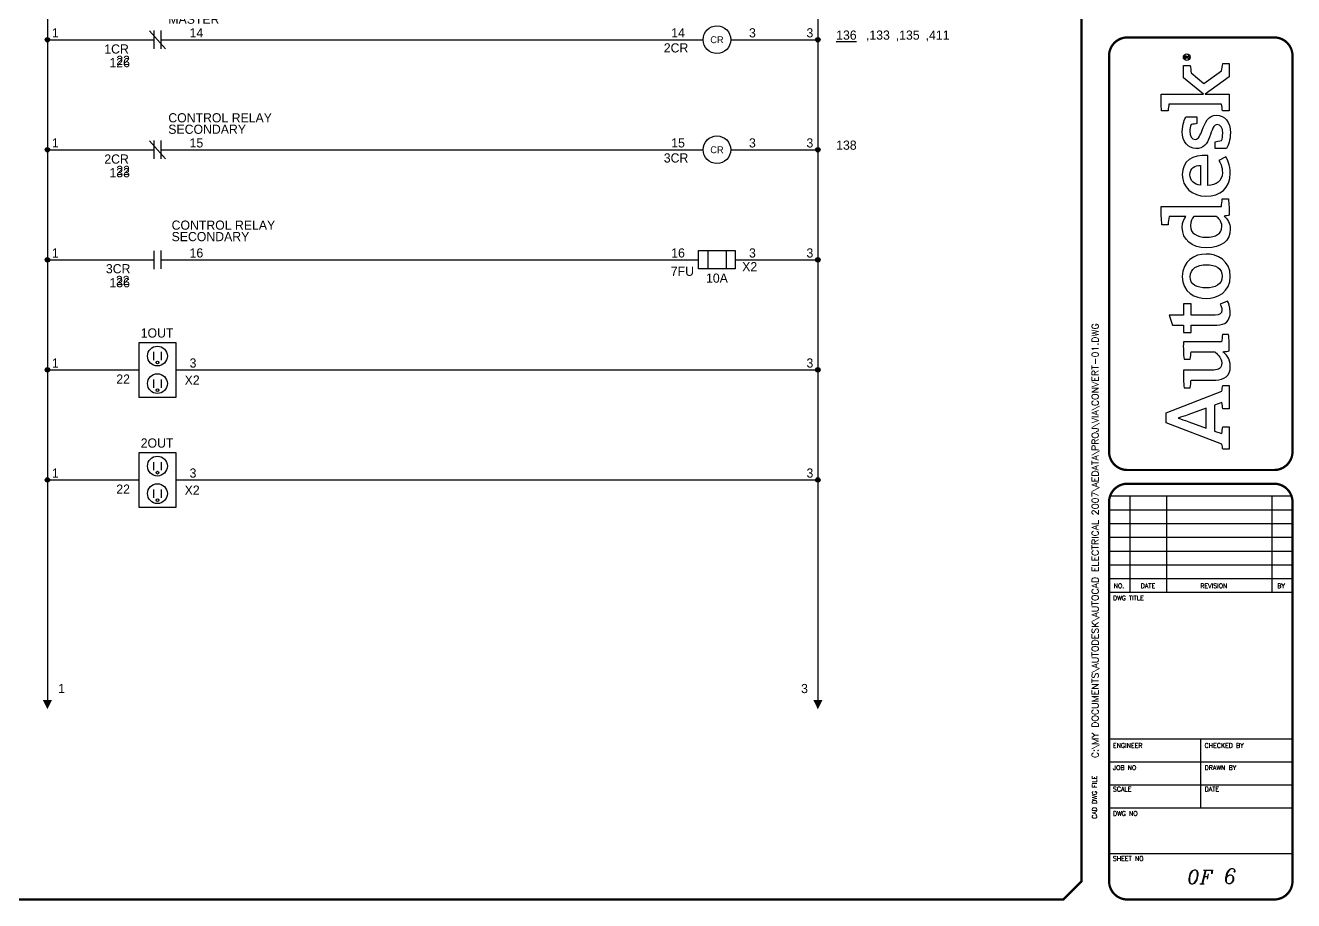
# Model space of a CAD drawing. Header units: inches. Extents: x 0 to 33.5, y 0 to 22.4.
# Drawn here: x 16.2 to 33.48, y 0.02 to 11.95 of the extents above; entities that cross this region are included whole.
import ezdxf
from ezdxf.enums import TextEntityAlignment as Align

# ---------------------------------------------------------------- set-up
doc = ezdxf.new("R2010")
doc.units = ezdxf.units.IN
doc.header["$MEASUREMENT"] = 0
for name, color, linetype in [('ATTRIBUTES', 1, 'Continuous'), ('GRAPHIC', 7, 'Continuous'), ('LAYER_1', 160, 'Continuous'), ('TITLE', 7, 'Continuous'), ('WIRE', 7, 'Continuous'), ('XREF', 7, 'Continuous')]:
    doc.layers.add(name, color=color, linetype=linetype)
doc.styles.add('ITALIC', font='ITALIC')
doc.styles.add('SIMPLEX', font='SIMPLEX')

# ---------------------------------------------------------------- blocks, each defined once
blk = doc.blocks.new('AI9-BLK2')
at = {"layer": 'LAYER_1', "color": 7}
blk.add_circle((0, 0), 2.03, dxfattribs=at)
blk.add_open_spline([(1.73, 0), (1.73, -1.02), (0.99, -1.75), (-0.01, -1.75), (-0.99, -1.75), (-1.73, -1.02), (-1.73, 0), (-1.73, 1.01), (-0.99, 1.75), (-0.01, 1.75), (0.99, 1.75), (1.73, 1.01), (1.73, 0)], degree=3, knots=[0, 0, 0, 0, 1, 1, 1, 2, 2, 2, 3, 3, 3, 4, 4, 4, 4], dxfattribs=at)
blk = doc.blocks.new('AI9-BLK1')
at = {"layer": 'LAYER_1', "color": 7}
for points, knots in [([(0.67, -1.05), (0.67, -1.05), (0.18, -0.36), (0.18, -0.36), (0.09, -0.24), (0.03, -0.15), (-0.06, -0.08), (0.29, -0.04), (0.5, 0.15), (0.5, 0.46), (0.5, 0.77), (0.28, 1.05), (-0.15, 1.05), (-0.15, 1.05), (-0.84, 1.05), (-0.84, 1.05), (-0.84, 1.05), (-0.84, -1.05), (-0.84, -1.05), (-0.84, -1.05), (-0.54, -1.05), (-0.54, -1.05), (-0.54, -1.05), (-0.54, -0.11), (-0.54, -0.11), (-0.37, -0.11), (-0.31, -0.16), (-0.2, -0.31), (-0.2, -0.31), (0.3, -1.05), (0.3, -1.05), (0.3, -1.05), (0.67, -1.05), (0.67, -1.05)], [0, 0, 0, 0, 1, 1, 1, 2, 2, 2, 3, 3, 3, 4, 4, 4, 5, 5, 5, 6, 6, 6, 7, 7, 7, 8, 8, 8, 9, 9, 9, 10, 10, 10, 11, 11, 11, 11]), ([(0.17, 0.46), (0.17, 0.16), (-0.08, 0.13), (-0.32, 0.13), (-0.32, 0.13), (-0.54, 0.13), (-0.54, 0.13), (-0.54, 0.13), (-0.54, 0.79), (-0.54, 0.79), (-0.54, 0.79), (-0.22, 0.79), (-0.22, 0.79), (0.06, 0.79), (0.17, 0.66), (0.17, 0.46)], [0, 0, 0, 0, 1, 1, 1, 2, 2, 2, 3, 3, 3, 4, 4, 4, 5, 5, 5, 5])]:
    blk.add_open_spline(points, degree=3, knots=knots, dxfattribs=at)
blk = doc.blocks.new('LOGO')
for points, knots in [([(147.12, 4.68), (147.07, 5.37), (147.05, 6.12), (147.05, 6.92), (147.05, 6.92), (147.05, 41.08), (147.05, 41.08), (143.39, 41.25), (139.27, 41.02), (136.06, 40.68), (136.06, 40.68), (136.06, 36.96), (136.06, 36.96), (137.72, 36.84), (139.61, 36.61), (140.98, 36.38), (140.98, 36.38), (140.99, 36.38), (140.99, 36.38), (140.99, 36.38), (140.99, 26.2), (140.99, 26.2), (139.96, 27.06), (137.95, 28.38), (134.29, 28.38), (127.26, 28.38), (121.99, 22.6), (121.99, 13.79), (121.99, 4.52), (126.57, -0.69), (133.38, -0.69), (137.1, -0.69), (139.61, 1.09), (141.27, 3.09), (141.33, 2.12), (141.61, 0.63), (141.84, 0), (145.22, -0.17), (148.71, 0.06), (151.68, 0.4), (151.68, 0.4), (151.68, 4.12), (151.68, 4.12), (150.22, 4.23), (148.43, 4.45), (147.12, 4.68)], [0, 0, 0, 0, 1, 1, 1, 2, 2, 2, 3, 3, 3, 4, 4, 4, 5, 5, 5, 6, 6, 6, 7, 7, 7, 8, 8, 8, 9, 9, 9, 10, 10, 10, 11, 11, 11, 12, 12, 12, 13, 13, 13, 14, 14, 14, 15, 15, 15, 15]), ([(229.37, 4.57), (229.37, 4.57), (221.51, 15.23), (221.51, 15.23), (221.51, 15.23), (227.98, 23.01), (227.98, 23.01), (229.35, 23.12), (231.27, 23.34), (232.41, 23.63), (232.41, 23.63), (232.41, 27.69), (232.41, 27.69), (232.41, 27.69), (225.02, 27.69), (225.02, 27.69), (225.02, 27.69), (215.2, 15.61), (215.2, 15.61), (215.2, 15.61), (215.2, 41.19), (215.2, 41.19), (211.84, 41.34), (208.17, 41.17), (205.13, 40.88), (205.13, 40.88), (205.13, 36.94), (205.13, 36.94), (206.54, 36.82), (208.02, 36.64), (209.13, 36.45), (209.13, 36.45), (209.13, 4.51), (209.13, 4.51), (207.75, 4.41), (206.35, 4.21), (205.07, 3.95), (205.07, 3.95), (205.07, 0), (205.07, 0), (205.07, 0), (215.2, 0), (215.2, 0), (215.2, 0), (215.2, 14.46), (215.2, 14.46), (215.2, 14.46), (225.55, 0), (225.55, 0), (225.55, 0), (233.71, 0), (233.71, 0), (233.71, 0), (233.71, 3.82), (233.71, 3.82), (232.17, 4.17), (230.63, 4.4), (229.37, 4.57)], [0, 0, 0, 0, 1, 1, 1, 2, 2, 2, 3, 3, 3, 4, 4, 4, 5, 5, 5, 6, 6, 6, 7, 7, 7, 8, 8, 8, 9, 9, 9, 10, 10, 10, 11, 11, 11, 12, 12, 12, 13, 13, 13, 14, 14, 14, 15, 15, 15, 16, 16, 16, 17, 17, 17, 18, 18, 18, 19, 19, 19, 19]), ([(35.2, 4.35), (35.2, 4.35), (22.07, 38.1), (22.07, 38.1), (22.07, 38.1), (16.08, 38.1), (16.08, 38.1), (16.08, 38.1), (3.2, 4.35), (3.2, 4.35), (2.17, 4.23), (0.92, 4), (0, 3.72), (0, 3.72), (0, 0), (0, 0), (0, 0), (13.72, 0), (13.72, 0), (13.72, 0), (13.72, 3.72), (13.72, 3.72), (12.41, 4), (10.86, 4.29), (9.49, 4.4), (9.49, 4.4), (11.09, 8.81), (11.09, 8.81), (11.09, 8.81), (26.77, 8.81), (26.77, 8.81), (26.77, 8.81), (28.39, 4.35), (28.39, 4.35), (27.02, 4.23), (25.77, 4), (24.51, 3.72), (24.51, 3.72), (24.51, 0), (24.51, 0), (24.51, 0), (38.69, 0), (38.69, 0), (38.69, 0), (38.69, 3.72), (38.69, 3.72), (37.89, 3.95), (36, 4.35), (35.2, 4.35)], [0, 0, 0, 0, 1, 1, 1, 2, 2, 2, 3, 3, 3, 4, 4, 4, 5, 5, 5, 6, 6, 6, 7, 7, 7, 8, 8, 8, 9, 9, 9, 10, 10, 10, 11, 11, 11, 12, 12, 12, 13, 13, 13, 14, 14, 14, 15, 15, 15, 16, 16, 16, 16]), ([(12.84, 13.84), (12.84, 13.84), (16.64, 24.31), (16.64, 24.31), (17.79, 27.46), (18.19, 28.83), (18.82, 30.89), (18.82, 30.89), (18.93, 30.89), (18.93, 30.89), (19.56, 28.89), (19.96, 27.52), (21.1, 24.31), (21.1, 24.31), (24.91, 13.84), (24.91, 13.84), (24.91, 13.84), (12.84, 13.84), (12.84, 13.84)], [0, 0, 0, 0, 1, 1, 1, 2, 2, 2, 3, 3, 3, 4, 4, 4, 5, 5, 5, 6, 6, 6, 6]), ([(70.82, 23.06), (70.82, 23.06), (70.82, 27.69), (70.82, 27.69), (70.82, 27.69), (75.28, 27.69), (75.28, 27.69), (75.28, 27.69), (75.28, 34.33), (75.28, 34.33), (75.28, 34.33), (81.35, 36.24), (81.35, 36.24), (81.35, 36.24), (81.35, 27.69), (81.35, 27.69), (81.35, 27.69), (88.04, 27.69), (88.04, 27.69), (88.04, 27.69), (88.04, 23.06), (88.04, 23.06), (88.04, 23.06), (81.35, 23.06), (81.35, 23.06), (81.35, 23.06), (81.35, 8.35), (81.35, 8.35), (81.35, 5.61), (82.09, 4.35), (84.32, 4.35), (85.98, 4.35), (87.47, 5.15), (87.98, 5.49), (87.98, 5.49), (89.7, 0.92), (89.7, 0.92), (88.67, 0.34), (86.5, -0.69), (83.24, -0.69), (77.57, -0.69), (75.28, 2.4), (75.28, 7.38), (75.28, 7.38), (75.28, 23.06), (75.28, 23.06), (75.28, 23.06), (70.82, 23.06), (70.82, 23.06)], [0, 0, 0, 0, 1, 1, 1, 2, 2, 2, 3, 3, 3, 4, 4, 4, 5, 5, 5, 6, 6, 6, 7, 7, 7, 8, 8, 8, 9, 9, 9, 10, 10, 10, 11, 11, 11, 12, 12, 12, 13, 13, 13, 14, 14, 14, 15, 15, 15, 16, 16, 16, 16]), ([(59.65, -0.06), (59.48, 0.63), (59.2, 2.57), (59.14, 3.83), (57.76, 2), (54.9, -0.74), (50.21, -0.74), (44.21, -0.74), (41.98, 3.15), (41.98, 8.07), (41.98, 8.07), (41.98, 22.94), (41.98, 22.94), (40.6, 23.17), (38.77, 23.4), (37.34, 23.51), (37.34, 23.51), (37.34, 27.29), (37.34, 27.29), (40.32, 27.57), (44.38, 27.8), (48.04, 27.63), (48.04, 27.63), (48.04, 9.33), (48.04, 9.33), (48.04, 6.24), (49.13, 4.46), (52.27, 4.46), (55.76, 4.46), (58.39, 7.89), (58.97, 8.64), (58.97, 8.64), (58.97, 23), (58.97, 23), (57.76, 23.17), (56.05, 23.4), (54.62, 23.51), (54.62, 23.51), (54.62, 27.29), (54.62, 27.29), (57.59, 27.69), (61.54, 27.8), (65.03, 27.69), (65.03, 27.69), (65.03, 4.63), (65.03, 4.63), (66.35, 4.4), (68.12, 4.18), (69.61, 4.06), (69.61, 4.06), (69.61, 0.34), (69.61, 0.34), (66.69, 0), (62.97, -0.23), (59.65, -0.06)], [0, 0, 0, 0, 1, 1, 1, 2, 2, 2, 3, 3, 3, 4, 4, 4, 5, 5, 5, 6, 6, 6, 7, 7, 7, 8, 8, 8, 9, 9, 9, 10, 10, 10, 11, 11, 11, 12, 12, 12, 13, 13, 13, 14, 14, 14, 15, 15, 15, 16, 16, 16, 17, 17, 17, 18, 18, 18, 18]), ([(104.75, -0.69), (95.2, -0.69), (91.36, 6.98), (91.36, 13.79), (91.36, 20.6), (95.08, 28.38), (104.64, 28.38), (114.13, 28.38), (118.31, 20.77), (118.31, 13.96), (118.31, 7.21), (114.25, -0.69), (104.75, -0.69)], [0, 0, 0, 0, 1, 1, 1, 2, 2, 2, 3, 3, 3, 4, 4, 4, 4]), ([(104.52, 23.63), (99.6, 23.63), (97.77, 19.45), (97.77, 13.96), (97.77, 8.47), (99.89, 4.12), (104.81, 4.12), (109.78, 4.12), (111.84, 8.24), (111.84, 13.79), (111.84, 19.28), (109.5, 23.63), (104.52, 23.63)], [0, 0, 0, 0, 1, 1, 1, 2, 2, 2, 3, 3, 3, 4, 4, 4, 4]), ([(140.99, 7.61), (140.3, 6.69), (138.18, 4.35), (135.04, 4.35), (130.46, 4.35), (128.46, 8.12), (128.46, 13.84), (128.46, 19.62), (130.92, 23.46), (135.38, 23.46), (138.3, 23.46), (139.9, 22.31), (140.99, 21.34), (140.99, 21.34), (140.99, 7.61), (140.99, 7.61)], [0, 0, 0, 0, 1, 1, 1, 2, 2, 2, 3, 3, 3, 4, 4, 4, 5, 5, 5, 5]), ([(167.59, 4.06), (171.42, 4.06), (173.77, 5.49), (175.03, 6.24), (175.03, 6.24), (177.14, 2.06), (177.14, 2.06), (175.54, 1.09), (172.57, -0.69), (167.19, -0.69), (158.15, -0.69), (153.35, 5.49), (153.35, 14.02), (153.35, 22.48), (158.9, 28.38), (166.45, 28.38), (174.57, 28.38), (178.75, 22.48), (177.89, 12.93), (177.89, 12.93), (159.75, 12.93), (159.75, 12.93), (160.04, 7.89), (162.33, 4.06), (167.59, 4.06)], [0, 0, 0, 0, 1, 1, 1, 2, 2, 2, 3, 3, 3, 4, 4, 4, 5, 5, 5, 6, 6, 6, 7, 7, 7, 8, 8, 8, 8]), ([(172, 17.28), (171.88, 20.77), (170.39, 23.74), (166.33, 23.74), (162.61, 23.74), (160.55, 21.22), (159.92, 17.28), (159.92, 17.28), (172, 17.28), (172, 17.28)], [0, 0, 0, 0, 1, 1, 1, 2, 2, 2, 3, 3, 3, 3]), ([(193.34, 16.37), (190.23, 17.59), (187.77, 18.32), (187.77, 20.51), (187.77, 22.57), (189.85, 23.75), (192.61, 23.75), (194.13, 23.75), (195.63, 23.45), (196.75, 23.05), (196.92, 21.88), (197.07, 20.09), (197.32, 19.59), (197.32, 19.59), (201.33, 19.59), (201.33, 19.59), (201.33, 19.59), (201.33, 26.12), (201.33, 26.12), (200.23, 26.79), (197.13, 28.37), (192.35, 28.37), (186.46, 28.37), (182.17, 24.96), (182.17, 20.07), (182.17, 15.66), (184.93, 13.39), (189.13, 11.89), (193.39, 10.37), (196.74, 9.33), (196.74, 7.16), (196.74, 5.06), (194.96, 3.86), (191.41, 3.86), (189.95, 3.86), (188.14, 4.14), (187.03, 4.55), (186.85, 5.85), (186.59, 7.84), (186.3, 8.37), (186.3, 8.37), (182.29, 8.37), (182.29, 8.37), (182.29, 8.37), (182.29, 1.6), (182.29, 1.6), (182.29, 1.6), (182.29, 1.6), (182.29, 1.6), (184.06, 0.46), (187.46, -0.76), (191.78, -0.76), (198.3, -0.76), (202.45, 2.57), (202.45, 7.83), (202.45, 12.53), (197.83, 14.62), (193.34, 16.37)], [0, 0, 0, 0, 1, 1, 1, 2, 2, 2, 3, 3, 3, 4, 4, 4, 5, 5, 5, 6, 6, 6, 7, 7, 7, 8, 8, 8, 9, 9, 9, 10, 10, 10, 11, 11, 11, 12, 12, 12, 13, 13, 13, 14, 14, 14, 15, 15, 15, 16, 16, 16, 17, 17, 17, 18, 18, 18, 19, 19, 19, 19])]:
    blk.add_open_spline(points, degree=3, knots=knots)
for name, p in [('AI9-BLK2', (237.56, 25.66)), ('AI9-BLK1', (237.76, 25.67))]:
    blk.add_blockref(name, p)
blk = doc.blocks.new('NO_NUM_acade_title')
at = {"layer": 'TITLE'}
for p, q in [((30.969, 5.531), (33.469, 5.531)), ((31.25, 5.531), (31.25, 4.219)), ((31.75, 5.531), (31.75, 4.219)), ((33.188, 5.531), (33.188, 4.219)), ((30.969, 5.344), (33.469, 5.344)), ((30.969, 5.156), (33.469, 5.156)), ((30.969, 4.969), (33.469, 4.969)), ((30.969, 4.781), (33.469, 4.781)), ((30.969, 4.594), (33.469, 4.594)), ((30.969, 4.406), (33.469, 4.406)), ((30.969, 4.219), (33.469, 4.219)), ((30.594, 0.281), (30.594, 2.214)), ((30.969, 2.219), (33.469, 2.219)), ((32.219, 1.281), (32.219, 2.219)), ((30.969, 1.906), (33.469, 1.906)), ((30.969, 1.594), (33.469, 1.594)), ((30.969, 1.281), (33.469, 1.281)), ((30.969, 0.656), (33.469, 0.656))]:
    blk.add_line(p, q, dxfattribs=at)
at = {"layer": 'TITLE', "const_width": 0.0312}
blk.add_lwpolyline([(30.594, 0.281), (30.594, 22.177), (30.344, 22.427), (0.281, 22.427), (0.031, 22.177), (0.031, 0.281), (0.281, 0.031), (30.344, 0.031)], close=True, dxfattribs=at)
for points in [[(31.219, 11.781, 0.414214), (30.969, 11.531, 0.414214)], [(33.469, 11.531, 0.414214), (33.219, 11.781, 0.414214)], [(30.969, 6.135, 0.414214), (31.219, 5.885, 0.414214)], [(33.219, 5.885, 0.414214), (33.469, 6.135, 0.414214)], [(31.219, 5.698, 0.414214), (30.969, 5.448, 0.414214)], [(33.469, 5.448, 0.414214), (33.219, 5.698, 0.414214)], [(30.969, 0.281, 0.414214), (31.219, 0.031, 0.414214)], [(33.219, 0.031, 0.414214), (33.469, 0.281, 0.414214)]]:
    blk.add_lwpolyline(points, format="xyb", dxfattribs=at)
for points in [[(31.219, 11.781), (33.219, 11.781)], [(31.219, 5.885), (33.219, 5.885)], [(31.219, 5.698), (33.219, 5.698)], [(30.969, 5.448), (30.969, 0.281)], [(33.469, 5.448), (33.469, 0.281)], [(31.219, 0.031), (33.219, 0.031)]]:
    blk.add_lwpolyline(points, dxfattribs=at)
at = {"layer": 'TITLE', "color": 7, "const_width": 0.0312}
for points in [[(30.969, 11.531), (30.969, 6.135)], [(33.469, 11.531), (33.469, 6.135)]]:
    blk.add_lwpolyline(points, dxfattribs=at)
at = {"xscale": 0.02250000000000085, "yscale": 0.02250000000000085, "zscale": 0.02250000000000085, "rotation": 90}
blk.add_blockref('LOGO', (32.605, 6.167), dxfattribs=at)
at = {"layer": 'TITLE', "color": 1}
for s, height, style, p in [('NO.', 0.0625, 'SIMPLEX', (31.104, 4.307)), ('DATE', 0.0625, 'SIMPLEX', (31.5, 4.307)), ('REVISION', 0.0625, 'SIMPLEX', (32.396, 4.307)), ('BY', 0.0625, 'SIMPLEX', (33.313, 4.307)), ('OF', 0.1875, 'ITALIC', (32.208, 0.339))]:
    blk.add_text(s, height=height, dxfattribs=dict(at, style=style)).set_placement(p, align=Align.MIDDLE)
at = {"layer": 'TITLE', "color": 1, "style": 'SIMPLEX'}
for s, p in [('DWG TITLE', (31.021, 4.109)), ('ENGINEER', (31.021, 2.099)), ('CHECKED BY', (32.271, 2.099)), ('JOB NO', (31.021, 1.797)), ('DRAWN BY', (32.271, 1.797)), ('SCALE', (31.021, 1.505)), ('DATE', (32.271, 1.505)), ('DWG NO', (31.021, 1.172)), ('SHEET NO', (31.021, 0.557))]:
    blk.add_text(s, height=0.0625, dxfattribs=at).set_placement(p)
blk.add_text('CAD DWG FILE', height=0.0625, rotation=90, dxfattribs=at).set_placement((30.802, 1.13))
at = {"layer": 'TITLE', "color": 1, "style": 'ITALIC'}
for tag, height, p in [('TITLE#1', 0.125, (32.156, 3.406)), ('TITLE#2', 0.125, (32.156, 3.204)), ('TITLE#3', 0.125, (32.156, 3.001)), ('TITLE#4', 0.125, (32.156, 2.799)), ('DWG#', 0.2, (32.156, 0.826))]:
    blk.add_attdef(tag, text='', height=height, dxfattribs=at).set_placement(p, align=Align.CENTER)
at = {"layer": 'TITLE', "color": 1, "style": 'SIMPLEX'}
blk.add_attdef('CAD#', (30.826, 1.958), '', height=0.0938, rotation=90, dxfattribs=at)
at = {"layer": 'TITLE', "color": 1}
for tag, p, height, style in [('ENGINEER', (31.237, 1.958), 0.0938, 'ITALIC'), ('CHKDBY', (32.424, 1.958), 0.0938, 'ITALIC'), ('JOB#', (31.464, 1.644), 0.0938, 'SIMPLEX'), ('DRAWNBY', (32.494, 1.644), 0.0938, 'ITALIC'), ('SCALE', (31.353, 1.344), 0.0938, 'SIMPLEX'), ('DATE', (32.408, 1.344), 0.0938, 'SIMPLEX'), ('SHTS', (32.532, 0.25), 0.2, 'ITALIC')]:
    blk.add_attdef(tag, p, '', height=height, dxfattribs=dict(at, style=style))
at = {"layer": 'TITLE', "color": 1, "style": 'ITALIC'}
blk.add_attdef('SH#', text='', height=0.2, dxfattribs=at).set_placement((31.881, 0.25), align=Align.RIGHT)
at = {"layer": 'TITLE', "color": 7, "flags": 9}
blk.add_attdef('WD_TB', (31.219, 0.031), '', height=0.125, dxfattribs=at)
blk = doc.blocks.new('_PTRLL')
at = {"layer": 'GRAPHIC'}
blk.add_solid([(-0.062, 0), (0.063, 0), (0, -0.125)], dxfattribs=at)
at = {"layer": 'ATTRIBUTES'}
for tag, p in [('WIRENO', (0.146, 0.094)), ('TERMNO', (0.146, -0.094))]:
    blk.add_attdef(tag, p, '', height=0.125, dxfattribs=at)
at = {"layer": 'ATTRIBUTES', "flags": 2}
blk.add_attdef('CONNECTION', (0, 0), '', height=0.125, dxfattribs=at)
blk = doc.blocks.new('_PTRLR')
at = {"layer": 'GRAPHIC'}
blk.add_solid([(-0.062, 0), (0.063, 0), (0, -0.125)], dxfattribs=at)
at = {"layer": 'ATTRIBUTES'}
for tag, p in [('WIRENO', (-0.135, 0.094)), ('TERMNO', (-0.135, -0.094))]:
    blk.add_attdef(tag, text='', height=0.125, dxfattribs=at).set_placement(p, align=Align.RIGHT)
at = {"layer": 'ATTRIBUTES', "flags": 2}
blk.add_attdef('CONNECTION', (0, 0), '', height=0.125, dxfattribs=at)
blk = doc.blocks.new('_WCONN')
at = {"layer": 'GRAPHIC'}
for radius in [0.03, 0.03, 0.0217, 0.0125]:
    blk.add_circle((0, 0), radius, dxfattribs=at)
at = {"layer": 'ATTRIBUTES', "flags": 2}
blk.add_attdef('CONNECTION', (0, 0), '', height=0.125, dxfattribs=at)
blk = doc.blocks.new('_CRNC')
at = {"layer": 'GRAPHIC'}
for p, q in [((0, 0), (0.327, 0)), ((0.268, 0.122), (0.484, -0.124)), ((0.327, 0.124), (0.327, -0.126)), ((0.42, 0.124), (0.42, -0.126)), ((0.42, 0), (0.75, 0))]:
    blk.add_line(p, q, dxfattribs=at)
at = {"layer": 'ATTRIBUTES'}
for tag, p in [('DESCRIPTION', (0.523, 0.373)), ('DESCRIPTION', (0.523, 0.217)), ('WIRE_OUT', (0.691, 0.055)), ('TERM_OUT', (0.688, -0.159))]:
    blk.add_attdef(tag, p, '', height=0.125, dxfattribs=at)
for tag, p in [('WIRE_IN', (0.003, 0.055)), ('DESCRIPTOR', (-0.015, -0.189)), ('TERM_IN', (0, -0.344)), ('SYS1', (0.233, -0.531))]:
    blk.add_attdef(tag, text='', height=0.125, dxfattribs=at).set_placement(p, align=Align.RIGHT)
for tag, p, flags in [('CONNECTION', (0, 0), 3), ('CONNECTION', (0.75, 0), 3), ('SYS2', (0.541, -0.851), 1)]:
    blk.add_attdef(tag, p, '', height=0.125, dxfattribs=dict(at, flags=flags))
at = {"layer": 'ATTRIBUTES', "style": 'SIMPLEX', "flags": 1}
for tag, p in [('MFG', (0.555, -0.412)), ('PANEL', (0.999, -0.408)), ('CATNO', (0.555, -0.62))]:
    blk.add_attdef(tag, p, '', height=0.125, dxfattribs=at)
blk = doc.blocks.new('_CR')
at = {"layer": 'GRAPHIC'}
for p, q in [((0, 0), (0.188, 0)), ((0.563, 0), (0.75, 0))]:
    blk.add_line(p, q, dxfattribs=at)
blk.add_circle((0.375, 0), 0.188, dxfattribs=at)
at = {"layer": 'ATTRIBUTES'}
for tag, p in [('DESCRIPTION', (0.61, 0.373)), ('DESCRIPTION', (0.61, 0.217)), ('WIRE_OUT', (0.734, 0.039)), ('TERM_OUT', (0.726, -0.144))]:
    blk.add_attdef(tag, p, '', height=0.125, dxfattribs=at)
for tag, p, flags in [('CONNECTION', (0.36, 0.201), 3), ('CONNECTION', (0, 0), 3), ('CONNECTION', (0.75, 0), 3), ('CONNECTION', (0.36, -0.174), 3), ('PANEL', (0.618, -0.336), 1), ('SYS2', (0.136, -0.765), 1)]:
    blk.add_attdef(tag, p, '', height=0.125, dxfattribs=dict(at, flags=flags))
for tag, p in [('WIRE_IN', (-0.01, 0.039)), ('DESCRIPTOR', (-0.015, -0.174)), ('TERM_IN', (-0.015, -0.341)), ('SYS1', (0.08, -0.54))]:
    blk.add_attdef(tag, text='', height=0.125, dxfattribs=at).set_placement(p, align=Align.RIGHT)
at = {"layer": 'ATTRIBUTES', "style": 'SIMPLEX', "flags": 1}
for tag, p in [('MFG', (0.15, -0.343)), ('CATNO', (0.15, -0.551))]:
    blk.add_attdef(tag, p, '', height=0.125, dxfattribs=at)
at = {"layer": 'GRAPHIC'}
blk.add_text('CR', height=0.0938, dxfattribs=at).set_placement((0.375, 0), align=Align.MIDDLE)
blk = doc.blocks.new('_CRNO')
at = {"layer": 'GRAPHIC'}
for p, q in [((0, 0), (0.326, 0)), ((0.326, 0.124), (0.326, -0.126)), ((0.42, 0.125), (0.42, -0.125)), ((0.42, 0), (0.75, 0))]:
    blk.add_line(p, q, dxfattribs=at)
at = {"layer": 'ATTRIBUTES'}
for tag, p in [('DESCRIPTION', (0.568, 0.41)), ('DESCRIPTION', (0.568, 0.254)), ('WIRE_OUT', (0.757, 0.045)), ('TERM_OUT', (0.75, -0.185))]:
    blk.add_attdef(tag, p, '', height=0.125, dxfattribs=at)
for tag, p in [('WIRE_IN', (0, 0.045)), ('DESCRIPTOR', (0.007, -0.184)), ('TERM_IN', (-0.005, -0.344)), ('SYS1', (0.254, -0.562))]:
    blk.add_attdef(tag, text='', height=0.125, dxfattribs=at).set_placement(p, align=Align.RIGHT)
for tag, p, flags in [('CONNECTION', (0, 0), 3), ('CONNECTION', (0.75, 0), 3), ('SYS2', (0.591, -0.846), 1)]:
    blk.add_attdef(tag, p, '', height=0.125, dxfattribs=dict(at, flags=flags))
at = {"layer": 'ATTRIBUTES', "style": 'SIMPLEX', "flags": 1}
for tag, p in [('MFG', (0.605, -0.407)), ('PANEL', (1.063, -0.402)), ('CATNO', (0.605, -0.615))]:
    blk.add_attdef(tag, p, '', height=0.125, dxfattribs=at)
blk = doc.blocks.new('_FUSEH')
at = {"layer": 'GRAPHIC'}
for p, q in [((0, 0), (0.125, 0)), ((0.125, -0.125), (0.125, 0.125)), ((0.125, 0.125), (0.625, 0.125)), ((0.25, 0.125), (0.25, -0.125)), ((0.5, 0.125), (0.5, -0.125)), ((0.625, 0.125), (0.625, -0.125)), ((0.625, 0), (0.75, 0)), ((0.625, -0.125), (0.125, -0.125))]:
    blk.add_line(p, q, dxfattribs=at)
at = {"layer": 'ATTRIBUTES'}
for tag, p in [('WIRE_IN', (-0.688, 0.031)), ('TERM_IN', (0, 0.031)), ('DESCRIPTOR', (0.062, -0.219)), ('SYS1', (0.042, -0.531))]:
    blk.add_attdef(tag, text='', height=0.125, dxfattribs=at).set_placement(p, align=Align.RIGHT)
for tag, p, flags in [('CONNECTION', (0, 0), 3), ('CONNECTION', (0.75, 0), 3), ('SYS2', (0.074, -1.088), 1)]:
    blk.add_attdef(tag, p, '', height=0.125, dxfattribs=dict(at, flags=flags))
for tag, p in [('WIRE_OUT', (0.719, 0.031)), ('TERM_OUT', (0.719, -0.156))]:
    blk.add_attdef(tag, p, '', height=0.125, dxfattribs=at)
blk.add_attdef('RATING', text='', height=0.125, dxfattribs=at).set_placement((0.375, -0.312), align=Align.CENTER)
at = {"layer": 'ATTRIBUTES', "style": 'SIMPLEX', "flags": 1}
for tag, p in [('PANEL', (0.088, -0.473)), ('MFG', (0.088, -0.682)), ('CATNO', (0.088, -0.859))]:
    blk.add_attdef(tag, p, '', height=0.125, dxfattribs=at)
blk = doc.blocks.new('_OUTLET')
at = {"layer": 'GRAPHIC'}
for p, q in [((0.125, 0.375), (0.625, 0.375)), ((0.125, -0.375), (0.125, 0.375)), ((0.625, 0.375), (0.625, -0.375)), ((0.319, 0.244), (0.319, 0.131)), ((0.431, 0.131), (0.431, 0.244)), ((0, 0), (0.125, 0)), ((0.625, 0), (0.75, 0)), ((0.319, -0.131), (0.319, -0.244)), ((0.431, -0.244), (0.431, -0.131)), ((0.625, -0.375), (0.125, -0.375))]:
    blk.add_line(p, q, dxfattribs=at)
for centre, radius in [((0.375, 0.188), 0.135), ((0.375, 0.099), 0.0189), ((0.375, -0.187), 0.135), ((0.375, -0.276), 0.0189)]:
    blk.add_circle(centre, radius, dxfattribs=at)
at = {"layer": 'ATTRIBUTES'}
blk.add_attdef('DESCRIPTOR', text='', height=0.125, dxfattribs=at).set_placement((0.37, 0.44), align=Align.CENTER)
for tag, p in [('WIRE_IN', (0.001, 0.019)), ('TERM_IN', (0, -0.188)), ('SYS1', (-0.015, -0.369))]:
    blk.add_attdef(tag, text='', height=0.125, dxfattribs=at).set_placement(p, align=Align.RIGHT)
for tag, p, flags in [('CONNECTION', (0, 0), 3), ('CONNECTION', (0.75, 0), 3), ('SYS2', (0.686, -0.874), 1)]:
    blk.add_attdef(tag, p, '', height=0.125, dxfattribs=dict(at, flags=flags))
for tag, p in [('WIRE_OUT', (0.75, 0.031)), ('TERM_OUT', (0.746, -0.202))]:
    blk.add_attdef(tag, p, '', height=0.125, dxfattribs=at)
at = {"layer": 'ATTRIBUTES', "style": 'SIMPLEX', "flags": 1}
for tag, p in [('MFG', (0.7, -0.407)), ('PANEL', (1.191, -0.402)), ('CATNO', (0.7, -0.616))]:
    blk.add_attdef(tag, p, '', height=0.125, dxfattribs=at)

msp = doc.modelspace()

# ---------------------------------------------------------------- linework, layer by layer
for points in [[(16.5, 20.75), (16.5, 2.75)], [(27, 20.75), (27, 2.75)], [(16.5, 11.75), (17.625, 11.75)], [(18.375, 11.75), (25.25, 11.75)], [(26, 11.75), (27, 11.75)], [(16.5, 10.25), (17.625, 10.25)], [(18.375, 10.25), (25.25, 10.25)], [(26, 10.25), (27, 10.25)], [(16.5, 8.75), (17.625, 8.75)], [(18.375, 8.75), (25.25, 8.75)], [(26, 8.75), (27, 8.75)], [(16.5, 7.25), (17.625, 7.25)], [(18.375, 7.25), (27, 7.25)], [(16.5, 5.75), (17.625, 5.75)], [(18.375, 5.75), (27, 5.75)]]:
    msp.add_lwpolyline(points)

# ---------------------------------------------------------------- block references
ref = msp.add_blockref('NO_NUM_acade_title', (0, 0))
ref.add_attrib('SHTS', '6', (32.532, 0.25), dxfattribs={"layer": 'TITLE', "color": 1, "height": 0.2, "style": 'ITALIC'})
ref.add_attrib('CAD#', 'C:\\MY DOCUMENTS\\AUTODESK\\AUTOCAD ELECTRICAL 2007\\AEDATA\\PROJ\\VIA\\CONVERT-01.DWG', (30.826, 1.958), dxfattribs={"layer": 'TITLE', "color": 1, "height": 0.09375, "rotation": 90, "style": 'SIMPLEX'})
ref = msp.add_blockref('_CRNC', (17.625, 11.75))
ref.add_attrib('DESCRIPTION', 'MASTER', (18.148, 11.967), dxfattribs={"layer": 'ATTRIBUTES', "height": 0.125})
ref.add_attrib('DESCRIPTION', 'CONTROL RELAY', (18.148, 12.123), dxfattribs={"layer": 'ATTRIBUTES', "height": 0.125})
ref.add_attrib('DESCRIPTOR', '1CR', dxfattribs={"layer": 'ATTRIBUTES', "height": 0.125}).set_placement((17.61, 11.561), align=Align.RIGHT)
ref.add_attrib('TERM_IN', '22', dxfattribs={"layer": 'ATTRIBUTES', "height": 0.125}).set_placement((17.625, 11.406), align=Align.RIGHT)
for name, p, values in [('_CR', (25.25, 11.75), {'DESCRIPTOR': '2CR'}), ('_CR', (25.25, 10.25), {'DESCRIPTOR': '3CR'}), ('_FUSEH', (25.25, 8.75), {'DESCRIPTOR': '7FU', 'RATING': '10A', 'TERM_OUT': 'X2'}), ('_OUTLET', (17.625, 7.25), {'DESCRIPTOR': '1OUT', 'TERM_IN': '22', 'TERM_OUT': 'X2'}), ('_OUTLET', (17.625, 5.75), {'DESCRIPTOR': '2OUT', 'TERM_IN': '22', 'TERM_OUT': 'X2'}), ('_PTRLL', (16.5, 2.75), {'WIRENO': '1'}), ('_PTRLR', (27, 2.75), {'WIRENO': '3'})]:
    msp.add_blockref(name, p).add_auto_attribs(values)
for p in [(16.5, 11.75), (27, 11.75), (16.5, 10.25), (27, 10.25), (16.5, 8.75), (27, 8.75), (16.5, 7.25), (27, 7.25), (16.5, 5.75), (27, 5.75)]:
    msp.add_blockref('_WCONN', p)
ref = msp.add_blockref('_CRNC', (17.625, 10.25))
ref.add_attrib('DESCRIPTION', 'SECONDARY', (18.148, 10.467), dxfattribs={"layer": 'ATTRIBUTES', "height": 0.125})
ref.add_attrib('DESCRIPTION', 'CONTROL RELAY', (18.148, 10.623), dxfattribs={"layer": 'ATTRIBUTES', "height": 0.125})
ref.add_attrib('DESCRIPTOR', '2CR', dxfattribs={"layer": 'ATTRIBUTES', "height": 0.125}).set_placement((17.61, 10.061), align=Align.RIGHT)
ref.add_attrib('TERM_IN', '22', dxfattribs={"layer": 'ATTRIBUTES', "height": 0.125}).set_placement((17.625, 9.906), align=Align.RIGHT)
ref = msp.add_blockref('_CRNO', (17.625, 8.75))
ref.add_attrib('DESCRIPTION', 'SECONDARY', (18.193, 9.004), dxfattribs={"layer": 'ATTRIBUTES', "height": 0.125})
ref.add_attrib('DESCRIPTION', 'CONTROL RELAY', (18.193, 9.16), dxfattribs={"layer": 'ATTRIBUTES', "height": 0.125})
ref.add_attrib('DESCRIPTOR', '3CR', dxfattribs={"layer": 'ATTRIBUTES', "height": 0.125}).set_placement((17.632, 8.566), align=Align.RIGHT)
ref.add_attrib('TERM_IN', '22', dxfattribs={"layer": 'ATTRIBUTES', "height": 0.125}).set_placement((17.62, 8.406), align=Align.RIGHT)

# ---------------------------------------------------------------- texts
at = {"layer": 'WIRE'}
for s, p in [('1', (16.562, 11.781)), ('14', (18.438, 11.781)), ('3', (26.062, 11.781)), ('1', (16.562, 10.281)), ('15', (18.438, 10.281)), ('3', (26.062, 10.281)), ('1', (16.562, 8.781)), ('16', (18.438, 8.781)), ('3', (26.062, 8.781)), ('1', (16.562, 7.281)), ('3', (18.438, 7.281)), ('1', (16.562, 5.781)), ('3', (18.438, 5.781))]:
    msp.add_text(s, height=0.125, dxfattribs=at).set_placement(p)
for s, p in [('14', (25.188, 11.781)), ('3', (26.938, 11.781)), ('15', (25.188, 10.281)), ('3', (26.938, 10.281)), ('16', (25.188, 8.781)), ('3', (26.938, 8.781)), ('3', (26.938, 7.281)), ('3', (26.938, 5.781))]:
    msp.add_text(s, height=0.125, dxfattribs=at).set_placement(p, align=Align.RIGHT)
at = {"layer": 'XREF'}
for s, p in [('%%u136%%u', (27.25, 11.75)), (',133', (27.656, 11.75)), (',135', (28.062, 11.75)), (',411', (28.469, 11.75)), ('138', (27.25, 10.25))]:
    msp.add_text(s, height=0.125, dxfattribs=at).set_placement(p)
for s, p in [('126', (17.625, 11.375)), ('133', (17.625, 9.875)), ('136', (17.625, 8.375))]:
    msp.add_text(s, height=0.125, dxfattribs=at).set_placement(p, align=Align.RIGHT)

doc.saveas('drawing.dxf')
